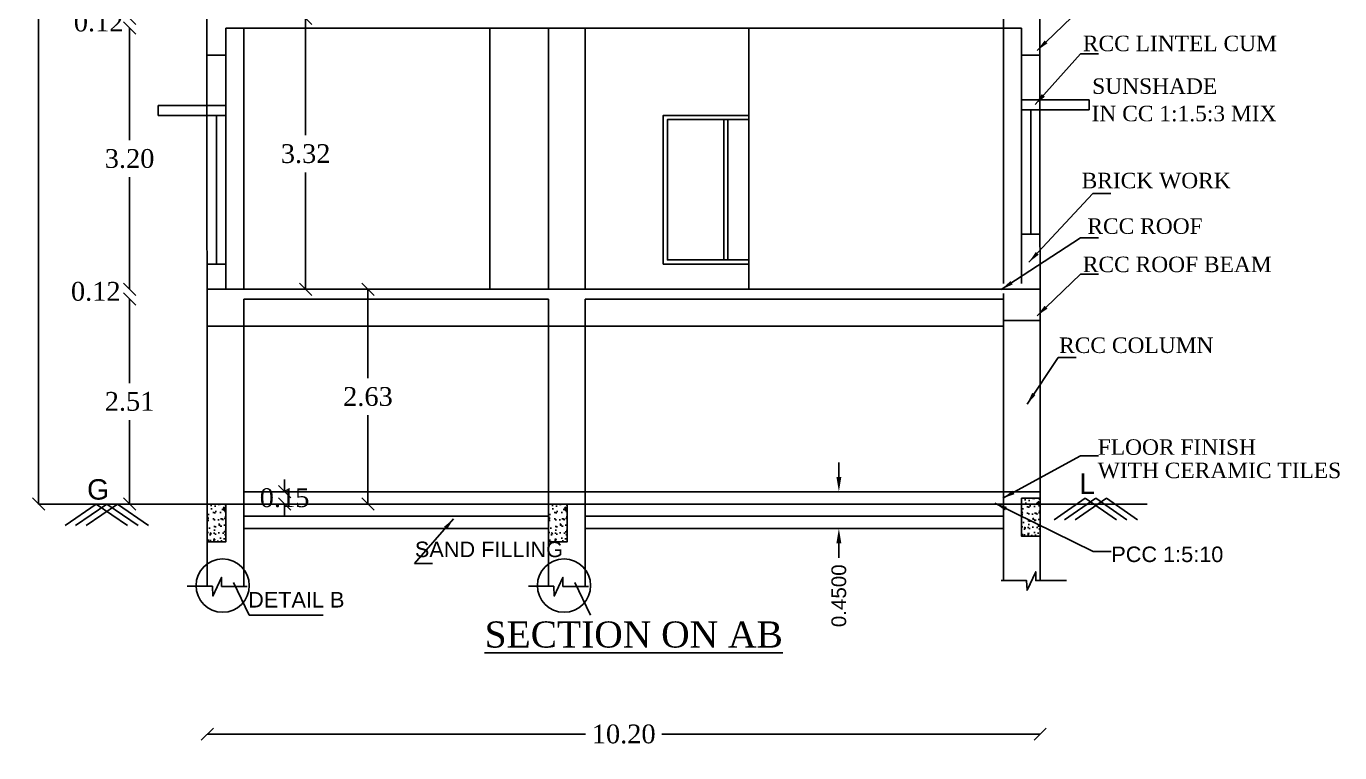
# Model space of a CAD drawing. Header units: metres. Extents: x 7889 to 8063, y -2348 to -2272.
# Drawn here: x 7905.52 to 7921.61, y -2299.15 to -2290.25 of the extents above; entities that cross this region are included whole.
import ezdxf
from ezdxf.enums import TextEntityAlignment as Align

# ---------------------------------------------------------------- set-up
doc = ezdxf.new("R2010")
doc.units = ezdxf.units.M
doc.header["$MEASUREMENT"] = 0
for name, color, linetype in [('BLK_1_FLR_0__STILT_HEIGHT', 7, 'Continuous'), ('BLK_1_FLR_1_REGULAR_ROOM_1', 117, 'Continuous'), ('BLK_1_HT_OF_BLDG', 5, 'Continuous'), ('BLK_1_PLINTH_HEIGHT', 7, 'Continuous')]:
    doc.layers.add(name, color=color, linetype=linetype)
doc.styles.add('Isa-', font='times.ttf')
doc.styles.get("Standard").update_dxf_attribs({"font": 'arial.ttf'})
doc.styles.add('STYLE2', font='times.ttf')
doc.dimstyles.new('ISO-25', dxfattribs={"dimscale": 0, "dimtxt": 0.23, "dimasz": 0.15, "dimexe": 1.25, "dimexo": 0.625, "dimgap": 0.11, "dimtad": 0, "dimtih": 1, "dimtoh": 1, "dimzin": 1, "dimdsep": 46, "dimtxsty": 'STYLE2', "dimblk": 'OBLIQUE', "dimcen": 0, "dimse1": 1, "dimse2": 1, "dimclrd": 1, "dimclrt": 3, "dimadec": 0, "dimazin": 2, "dimtfac": 1, "dimtix": 1, "dimtofl": 0, "dimtmove": 0, "dimatfit": 3, "dimfxl": 0, "dimtolj": 1, "dimarcsym": 0})
doc.dimstyles.new('STANDARD$0', dxfattribs={"dimtxt": 0.5, "dimasz": 0.1, "dimexe": 2, "dimexo": 2, "dimgap": 0, "dimtad": 0, "dimzin": 0, "dimdsep": 46, "dimtxsty": 'Standard', "dimblk": 'OBLIQUE', "dimcen": -0.0625, "dimse1": 1, "dimse2": 1, "dimclrd": 3, "dimclre": 9, "dimadec": 0, "dimazin": 0, "dimtfac": 1, "dimtix": 1, "dimtofl": 0, "dimtmove": 2, "dimatfit": 3, "dimldrblk": 'OBLIQUE', "dimfxl": 0, "dimtolj": 1, "dimtzin": 0, "dimarcsym": 0})

# ---------------------------------------------------------------- blocks, each defined once
blk = doc.blocks.new('_Oblique')
at = {"color": 0, "linetype": 'ByBlock', "lineweight": -2}
blk.add_line((-0.5, -0.5), (0.5, 0.5), dxfattribs=at)
blk = doc.blocks.new('*D195')
at = {"color": 1, "lineweight": -2}
for p, q in [((7907.739, -2298.921), (7912.373, -2298.921)), ((7917.939, -2298.921), (7913.305, -2298.921))]:
    blk.add_line(p, q, dxfattribs=at)
at = {"layer": 'Defpoints', "color": 0}
for p in [(7917.939, -2298.921), (7907.739, -2301.107), (7917.939, -2301.107)]:
    blk.add_point(p, dxfattribs=at)
at = {"color": 1, "lineweight": -2, "xscale": 0.15, "yscale": 0.15, "zscale": 0.15, "rotation": 180}
blk.add_blockref('_Oblique', (7907.739, -2298.921), dxfattribs=at)
at = {"color": 1, "lineweight": -2, "xscale": 0.15, "yscale": 0.15, "zscale": 0.15}
blk.add_blockref('_Oblique', (7917.939, -2298.921), dxfattribs=at)
at = {"color": 3, "insert": (7912.839, -2298.921), "char_height": 0.23, "attachment_point": 5, "style": 'STYLE2'}
blk.add_mtext('\\A1;10.20', dxfattribs=at)
blk = doc.blocks.new('*D78')
at = {"layer": 'BLK_1_FLR_0__STILT_HEIGHT', "color": 1, "lineweight": -2}
for p, q in [((7906.788, -2293.592), (7906.788, -2294.62)), ((7906.788, -2296.102), (7906.788, -2295.075))]:
    blk.add_line(p, q, dxfattribs=at)
at = {"layer": 'Defpoints', "color": 0}
for p in [(7906.788, -2293.592), (7909.187, -2293.592), (7909.178, -2296.102)]:
    blk.add_point(p, dxfattribs=at)
at = {"layer": 'BLK_1_FLR_0__STILT_HEIGHT', "color": 1, "lineweight": -2, "xscale": 0.15, "yscale": 0.15, "zscale": 0.15}
for p, rotation in [((7906.788, -2293.592), 90), ((7906.788, -2296.102), 270)]:
    blk.add_blockref('_Oblique', p, dxfattribs=dict(at, rotation=rotation))
at = {"layer": 'BLK_1_FLR_0__STILT_HEIGHT', "color": 3, "insert": (7906.788, -2294.847), "char_height": 0.23, "attachment_point": 5, "style": 'STYLE2'}
blk.add_mtext('\\A1;2.51', dxfattribs=at)
blk = doc.blocks.new('*D358')
at = {"color": 1, "lineweight": -2}
for p, q in [((7906.788, -2290.272), (7906.788, -2291.645)), ((7906.788, -2293.472), (7906.788, -2292.1))]:
    blk.add_line(p, q, dxfattribs=at)
at = {"layer": 'Defpoints', "color": 0}
for p in [(7906.788, -2290.272), (7907.969, -2290.272), (7908.189, -2293.472)]:
    blk.add_point(p, dxfattribs=at)
at = {"color": 1, "lineweight": -2, "xscale": 0.15, "yscale": 0.15, "zscale": 0.15}
for p, rotation in [((7906.788, -2290.272), 90), ((7906.788, -2293.472), 270)]:
    blk.add_blockref('_Oblique', p, dxfattribs=dict(at, rotation=rotation))
at = {"color": 3, "insert": (7906.788, -2291.872), "char_height": 0.23, "attachment_point": 5, "style": 'STYLE2'}
blk.add_mtext('\\A1;3.20', dxfattribs=at)
blk = doc.blocks.new('*D359')
at = {"color": 1, "lineweight": -2}
for p, q in [((7906.788, -2290.152), (7906.788, -2290.002)), ((7906.788, -2290.272), (7906.788, -2290.422))]:
    blk.add_line(p, q, dxfattribs=at)
at = {"layer": 'Defpoints', "color": 0}
for p in [(7906.788, -2290.152), (7907.969, -2290.152), (7907.969, -2290.272)]:
    blk.add_point(p, dxfattribs=at)
at = {"color": 1, "lineweight": -2, "xscale": 0.15, "yscale": 0.15, "zscale": 0.15}
for p, rotation in [((7906.788, -2290.152), 270), ((7906.788, -2290.272), 90)]:
    blk.add_blockref('_Oblique', p, dxfattribs=dict(at, rotation=rotation))
at = {"color": 3, "insert": (7906.409, -2290.2), "char_height": 0.23, "attachment_point": 5, "style": 'STYLE2'}
blk.add_mtext('\\A1;0.12', dxfattribs=at)
blk = doc.blocks.new('*D365')
at = {"layer": 'BLK_1_HT_OF_BLDG', "color": 5, "lineweight": -2}
for p, q in [((7905.674, -2280.122), (7905.674, -2288.704)), ((7905.674, -2296.102), (7905.674, -2289.975))]:
    blk.add_line(p, q, dxfattribs=at)
at = {"layer": 'Defpoints', "color": 0}
for p in [(7905.674, -2280.122), (7910.132, -2280.122), (7907.528, -2296.102)]:
    blk.add_point(p, dxfattribs=at)
at = {"layer": 'BLK_1_HT_OF_BLDG', "color": 5, "lineweight": -2, "xscale": 0.15, "yscale": 0.15, "zscale": 0.15}
for p, rotation in [((7905.674, -2280.122), 90), ((7905.674, -2296.102), 270)]:
    blk.add_blockref('_Oblique', p, dxfattribs=dict(at, rotation=rotation))
at = {"layer": 'BLK_1_HT_OF_BLDG', "color": 5, "insert": (7905.674, -2289.339), "char_height": 0.23, "attachment_point": 5, "rotation": 90, "style": 'STYLE2'}
blk.add_mtext('\\A1;15.9800', dxfattribs=at)
blk = doc.blocks.new('*D79')
at = {"color": 1, "lineweight": -2}
for p, q in [((7906.788, -2293.472), (7906.788, -2293.322)), ((7906.788, -2293.592), (7906.788, -2293.742))]:
    blk.add_line(p, q, dxfattribs=at)
at = {"layer": 'Defpoints', "color": 0}
for p in [(7906.788, -2293.472), (7908.189, -2293.472), (7908.189, -2293.592)]:
    blk.add_point(p, dxfattribs=at)
at = {"color": 1, "lineweight": -2, "xscale": 0.15, "yscale": 0.15, "zscale": 0.15}
for p, rotation in [((7906.788, -2293.472), 270), ((7906.788, -2293.592), 90)]:
    blk.add_blockref('_Oblique', p, dxfattribs=dict(at, rotation=rotation))
at = {"color": 3, "insert": (7906.374, -2293.499), "char_height": 0.23, "attachment_point": 5, "style": 'STYLE2'}
blk.add_mtext('\\A1;0.12', dxfattribs=at)
blk = doc.blocks.new('*D80')
at = {"color": 1, "lineweight": -2}
for p, q in [((7908.686, -2295.952), (7908.686, -2295.802)), ((7908.686, -2296.102), (7908.686, -2296.252))]:
    blk.add_line(p, q, dxfattribs=at)
at = {"layer": 'Defpoints', "color": 0}
for p in [(7908.686, -2295.952), (7908.686, -2296.102), (7908.686, -2296.102)]:
    blk.add_point(p, dxfattribs=at)
at = {"color": 1, "lineweight": -2, "xscale": 0.15, "yscale": 0.15, "zscale": 0.15}
for p, rotation in [((7908.686, -2295.952), 270), ((7908.686, -2296.102), 90)]:
    blk.add_blockref('_Oblique', p, dxfattribs=dict(at, rotation=rotation))
at = {"color": 3, "insert": (7908.686, -2296.027), "char_height": 0.23, "attachment_point": 5, "style": 'STYLE2'}
blk.add_mtext('\\A1;0.15', dxfattribs=at)
blk = doc.blocks.new('*D368')
at = {"layer": 'BLK_1_FLR_1_REGULAR_ROOM_1', "color": 1, "lineweight": -2}
for p, q in [((7908.944, -2290.152), (7908.944, -2291.585)), ((7908.944, -2293.472), (7908.944, -2292.04))]:
    blk.add_line(p, q, dxfattribs=at)
at = {"layer": 'Defpoints', "color": 0}
for p in [(7908.944, -2290.152), (7908.944, -2290.152), (7908.581, -2293.472)]:
    blk.add_point(p, dxfattribs=at)
at = {"layer": 'BLK_1_FLR_1_REGULAR_ROOM_1', "color": 1, "lineweight": -2, "xscale": 0.15, "yscale": 0.15, "zscale": 0.15}
for p, rotation in [((7908.944, -2290.152), 90), ((7908.944, -2293.472), 270)]:
    blk.add_blockref('_Oblique', p, dxfattribs=dict(at, rotation=rotation))
at = {"layer": 'BLK_1_FLR_1_REGULAR_ROOM_1', "color": 3, "insert": (7908.944, -2291.812), "char_height": 0.23, "attachment_point": 5, "style": 'STYLE2'}
blk.add_mtext('\\A1;3.32', dxfattribs=at)
blk = doc.blocks.new('*D156')
at = {"color": 1, "lineweight": -2}
for p, q in [((7909.707, -2293.472), (7909.707, -2294.56)), ((7909.707, -2296.102), (7909.707, -2295.015))]:
    blk.add_line(p, q, dxfattribs=at)
at = {"layer": 'Defpoints', "color": 0}
for p in [(7907.739, -2293.472), (7909.707, -2293.472), (7907.739, -2296.102)]:
    blk.add_point(p, dxfattribs=at)
at = {"color": 1, "lineweight": -2, "xscale": 0.15, "yscale": 0.15, "zscale": 0.15}
for p, rotation in [((7909.707, -2293.472), 90), ((7909.707, -2296.102), 270)]:
    blk.add_blockref('_Oblique', p, dxfattribs=dict(at, rotation=rotation))
at = {"color": 3, "insert": (7909.707, -2294.787), "char_height": 0.23, "attachment_point": 5, "style": 'STYLE2'}
blk.add_mtext('\\A1;2.63', dxfattribs=at)
blk = doc.blocks.new('*D157')
at = {"layer": 'BLK_1_PLINTH_HEIGHT', "color": 0, "lineweight": -2}
for p, q in [((7915.474, -2295.772), (7915.474, -2295.592)), ((7915.474, -2295.952), (7915.654, -2295.952)), ((7915.474, -2296.402), (7915.654, -2296.402)), ((7915.474, -2296.582), (7915.474, -2296.762))]:
    blk.add_line(p, q, dxfattribs=at)
at = {"layer": 'BLK_1_PLINTH_HEIGHT', "color": 0}
for points in [[(7915.444, -2295.772), (7915.504, -2295.772), (7915.474, -2295.952)], [(7915.444, -2296.582), (7915.504, -2296.582), (7915.474, -2296.402)]]:
    blk.add_solid(points, dxfattribs=at)
at = {"layer": 'Defpoints', "color": 0}
for p in [(7915.474, -2295.952), (7915.474, -2296.402), (7915.474, -2296.402)]:
    blk.add_point(p, dxfattribs=at)
at = {"layer": 'BLK_1_PLINTH_HEIGHT', "color": 0, "insert": (7915.474, -2297.226), "char_height": 0.18, "attachment_point": 5, "rotation": 90}
blk.add_mtext('\\A1;0.4500', dxfattribs=at)

msp = doc.modelspace()

# ---------------------------------------------------------------- hatches: boundary and pattern name
h = msp.add_hatch()
h.set_pattern_fill('AR-CONC', scale=0.025, style=0)
h.set_pattern_definition([(50, (415.4194, -1012.83208), (0.1793150457, -0.0156880337), [0.01875, -0.20625]), (355, (415.4194, -1012.83208), (-0.0346878334, 0.1880480334), [0.015, -0.165]), (100.4514, (415.43435, -1012.83339), (0.1446273454, 0.1723598855), [0.0159350475, -0.175285528]), (46.1842, (415.4194, -1012.78208), (0.266810262, -0.0413797536), [0.028125, -0.309375]), (96.6356, (415.44164, -1012.78553), (0.233665676, 0.243529468), [0.023902572, -0.26292825]), (351.1842, (415.4194, -1012.78208), (0.233665486, 0.24352965), [0.0225, -0.2475]), (21, (415.4444, -1012.79458), (0.149226763, -0.1006547227), [0.01875, -0.20625]), (326, (415.4444, -1012.79458), (0.060828833, 0.1812875113), [0.015, -0.165]), (71.4514, (415.45684, -1012.80297), (0.210055657, 0.080632624), [0.0159350475, -0.175285528]), (37.5, (415.4194, -1012.83208), (0.00303996383, 0.08322346346), [0, -0.163, 0, -0.1675, 0, -0.165625]), (7.5, (415.4194, -1012.83208), (0.0657673844, 0.098602928), [0, -0.0955, 0, -0.15925, 0, -0.063125]), (327.5, (415.36365, -1012.83208), (0.13345560904, -0.00563871793), [0, -0.0625, 0, -0.195, 0, -0.25875]), (317.5, (415.33865, -1012.83208), (0.1457965423, 0.0250262456), [0, -0.08125, 0, -0.1295, 0, -0.18375])])
h.paths.add_polyline_path([(7917.70862, -2296.03221), (7917.93861, -2296.03221), (7917.93861, -2296.49511), (7917.70862, -2296.49511)])
h = msp.add_hatch()
h.set_pattern_fill('AR-CONC', scale=0.025, style=0)
h.set_pattern_definition([(50, (405.4494, -1012.90208), (0.1793150457, -0.0156880337), [0.01875, -0.20625]), (355, (405.4494, -1012.90208), (-0.0346878334, 0.1880480334), [0.015, -0.165]), (100.4514, (405.46434, -1012.90339), (0.1446273454, 0.1723598855), [0.0159350475, -0.175285528]), (46.1842, (405.4494, -1012.85208), (0.266810262, -0.0413797536), [0.028125, -0.309375]), (96.6356, (405.47164, -1012.85553), (0.233665676, 0.243529468), [0.023902572, -0.26292825]), (351.1842, (405.4494, -1012.85208), (0.233665486, 0.24352965), [0.0225, -0.2475]), (21, (405.4744, -1012.86458), (0.149226763, -0.1006547227), [0.01875, -0.20625]), (326, (405.4744, -1012.86458), (0.060828833, 0.1812875113), [0.015, -0.165]), (71.4514, (405.48684, -1012.87297), (0.210055657, 0.080632624), [0.0159350475, -0.175285528]), (37.5, (405.4494, -1012.90208), (0.00303996383, 0.08322346346), [0, -0.163, 0, -0.1675, 0, -0.165625]), (7.5, (405.4494, -1012.90208), (0.0657673844, 0.098602928), [0, -0.0955, 0, -0.15925, 0, -0.063125]), (327.5, (405.39365, -1012.90208), (0.13345560904, -0.00563871793), [0, -0.0625, 0, -0.195, 0, -0.25875]), (317.5, (405.36865, -1012.90208), (0.1457965423, 0.0250262456), [0, -0.08125, 0, -0.1295, 0, -0.18375])])
h.paths.add_polyline_path([(7907.73861, -2296.10221), (7907.96861, -2296.10221), (7907.96861, -2296.56511), (7907.73861, -2296.56511)])
h = msp.add_hatch()
h.set_pattern_fill('AR-CONC', scale=0.025, style=0)
h.set_pattern_definition([(50, (409.6294, -1012.90208), (0.1793150457, -0.0156880337), [0.01875, -0.20625]), (355, (409.6294, -1012.90208), (-0.0346878334, 0.1880480334), [0.015, -0.165]), (100.4514, (409.64434, -1012.90339), (0.1446273454, 0.1723598855), [0.0159350475, -0.175285528]), (46.1842, (409.6294, -1012.85208), (0.266810262, -0.0413797536), [0.028125, -0.309375]), (96.6356, (409.65163, -1012.85553), (0.233665676, 0.243529468), [0.023902572, -0.26292825]), (351.1842, (409.6294, -1012.85208), (0.233665486, 0.24352965), [0.0225, -0.2475]), (21, (409.6544, -1012.86458), (0.149226763, -0.1006547227), [0.01875, -0.20625]), (326, (409.6544, -1012.86458), (0.060828833, 0.1812875113), [0.015, -0.165]), (71.4514, (409.66684, -1012.87297), (0.210055657, 0.080632624), [0.0159350475, -0.175285528]), (37.5, (409.6294, -1012.90208), (0.00303996383, 0.08322346346), [0, -0.163, 0, -0.1675, 0, -0.165625]), (7.5, (409.6294, -1012.90208), (0.0657673844, 0.098602928), [0, -0.0955, 0, -0.15925, 0, -0.063125]), (327.5, (409.57365, -1012.90208), (0.13345560904, -0.00563871793), [0, -0.0625, 0, -0.195, 0, -0.25875]), (317.5, (409.54865, -1012.90208), (0.1457965423, 0.0250262456), [0, -0.08125, 0, -0.1295, 0, -0.18375])])
h.paths.add_polyline_path([(7911.91861, -2296.10221), (7912.14861, -2296.10221), (7912.14861, -2296.56511), (7911.91861, -2296.56511)])

# ---------------------------------------------------------------- linework, layer by layer
at = {"color": 7}
for p, q in [((7907.73861, -2296.10221), (7907.72936, -2278.92221)), ((7917.93861, -2296.03221), (7917.92936, -2278.92221)), ((7907.96861, -2293.47221), (7907.96861, -2290.27221)), ((7907.96861, -2290.27221), (7912.34787, -2290.27221)), ((7907.96861, -2290.27221), (7917.70861, -2290.27221)), ((7914.80787, -2290.27221), (7917.70861, -2290.27221)), ((7914.80787, -2290.27221), (7915.04787, -2290.27221)), ((7917.70861, -2293.40221), (7917.70861, -2290.27221)), ((7907.73861, -2290.60471), (7907.96861, -2290.60471)), ((7917.70861, -2290.60471), (7917.93861, -2290.60471)), ((7917.70861, -2291.15221), (7917.93861, -2291.15221)), ((7907.73861, -2291.22221), (7907.96861, -2291.22221)), ((7907.73861, -2291.34221), (7907.96861, -2291.34221)), ((7917.70861, -2291.27221), (7917.93861, -2291.27221)), ((7917.70861, -2292.79709), (7917.93861, -2292.79709)), ((7907.73861, -2293.16221), (7907.96861, -2293.16221)), ((7907.73861, -2293.16221), (7907.96861, -2293.16221)), ((7907.73861, -2293.47221), (7917.93861, -2293.47221)), ((7908.18862, -2296.10221), (7908.18862, -2293.59221)), ((7908.18862, -2293.59221), (7910.41861, -2293.59221)), ((7908.18862, -2293.59221), (7911.91861, -2293.59221)), ((7910.41861, -2293.59221), (7909.71361, -2293.59221)), ((7912.36861, -2293.59221), (7917.48862, -2293.59221)), ((7912.36861, -2296.10221), (7912.36861, -2293.59221)), ((7917.48862, -2296.03221), (7917.48862, -2293.52221)), ((7907.73861, -2293.92221), (7908.18862, -2293.92221)), ((7911.91861, -2293.92221), (7912.36861, -2293.92221)), ((7917.48862, -2293.85221), (7917.93861, -2293.85221)), ((7908.18862, -2295.95221), (7917.93861, -2295.95221)), ((7917.93861, -2296.03221), (7917.93861, -2297.04097)), ((7905.67384, -2296.10221), (7912.14861, -2296.10221)), ((7907.73861, -2296.10221), (7912.14861, -2296.10221)), ((7907.73861, -2296.10221), (7907.73861, -2297.109)), ((7908.18862, -2296.10221), (7919.24792, -2296.10221)), ((7908.18862, -2296.10221), (7917.93861, -2296.10221)), ((7911.91861, -2296.10221), (7911.91861, -2297.109)), ((7908.18862, -2296.25221), (7911.91861, -2296.25221)), ((7912.36861, -2296.25221), (7917.48862, -2296.25221)), ((7908.18862, -2296.40221), (7910.42361, -2296.40221)), ((7908.18862, -2296.40221), (7911.91861, -2296.40221)), ((7908.18862, -2296.40221), (7911.91861, -2296.40221)), ((7912.36861, -2296.40221), (7917.48862, -2296.40221))]:
    msp.add_line(p, q, dxfattribs=at)
at = {"color": 90}
for p, q in [((7917.48861, -2290.15221), (7917.48861, -2293.40221)), ((7908.18861, -2293.47221), (7908.18861, -2290.27221)), ((7911.19861, -2293.47221), (7911.19861, -2290.27221)), ((7911.91861, -2290.27221), (7911.91861, -2293.47221)), ((7912.36861, -2293.47221), (7912.36861, -2290.27221)), ((7912.36861, -2293.47221), (7912.36861, -2290.27221)), ((7914.36943, -2293.47221), (7914.36943, -2290.27221)), ((7914.36943, -2293.47221), (7914.36943, -2290.27221)), ((7914.06472, -2293.11221), (7914.06472, -2291.39221)), ((7914.11472, -2293.11221), (7914.11472, -2291.39221))]:
    msp.add_line(p, q, dxfattribs=at)
at = {"color": 23}
for p, q in [((7917.93233, -2291.15221), (7918.53861, -2291.15221)), ((7918.53861, -2291.27221), (7918.53861, -2291.15221)), ((7907.13861, -2291.34221), (7907.13861, -2291.22221)), ((7907.7449, -2291.22221), (7907.13861, -2291.22221)), ((7907.13861, -2291.34221), (7907.13861, -2291.22221)), ((7907.7449, -2291.22221), (7907.13861, -2291.22221)), ((7907.73861, -2291.34221), (7907.13861, -2291.34221)), ((7907.73861, -2291.34221), (7907.13861, -2291.34221)), ((7917.93861, -2291.27221), (7918.53861, -2291.27221))]:
    msp.add_line(p, q, dxfattribs=at)
at = {"color": 230}
for p, q in [((7907.85361, -2293.16221), (7907.85361, -2291.34221)), ((7907.85361, -2293.16221), (7907.85361, -2291.34221)), ((7908.18862, -2293.92221), (7917.48862, -2293.92221))]:
    msp.add_line(p, q, dxfattribs=at)
at = {"color": 3}
for p, q in [((7917.82361, -2292.79709), (7917.82361, -2291.27221)), ((7907.73861, -2297.109), (7907.73861, -2293.47221)), ((7907.73861, -2297.109), (7907.73861, -2293.47221)), ((7908.18862, -2297.11097), (7908.18862, -2293.59221)), ((7911.91861, -2297.109), (7911.91861, -2293.59221)), ((7911.91861, -2297.109), (7911.91861, -2293.59221)), ((7912.36861, -2297.11097), (7912.36861, -2293.59221)), ((7917.48862, -2293.52221), (7917.48862, -2297.039)), ((7912.36861, -2296.10221), (7912.36861, -2293.92221))]:
    msp.add_line(p, q, dxfattribs=at)
at = {"color": 3, "lineweight": 25}
for p, q in [((7918.49023, -2296.03221), (7918.10835, -2296.29631)), ((7918.62003, -2296.03221), (7918.23816, -2296.29631)), ((7918.74985, -2296.03221), (7918.36798, -2296.29631)), ((7918.49021, -2296.03221), (7918.87209, -2296.29631)), ((7918.62003, -2296.03221), (7919.00191, -2296.29631)), ((7918.74985, -2296.03221), (7919.13173, -2296.29631)), ((7906.37973, -2296.10221), (7905.99785, -2296.36631)), ((7906.50953, -2296.10221), (7906.12766, -2296.36631)), ((7906.63935, -2296.10221), (7906.25748, -2296.36631)), ((7906.37971, -2296.10221), (7906.76159, -2296.36631)), ((7906.50953, -2296.10221), (7906.89141, -2296.36631)), ((7906.63935, -2296.10221), (7907.02123, -2296.36631))]:
    msp.add_line(p, q, dxfattribs=at)
at = {"color": 4}
for p, q in [((7908.25239, -2297.46215), (7908.0598, -2297.06477)), ((7912.43238, -2297.46215), (7912.2398, -2297.06477))]:
    msp.add_line(p, q, dxfattribs=at)
at = {"color": 0, "lineweight": 25}
msp.add_line((7908.25239, -2297.46215), (7909.15906, -2297.46215), dxfattribs=at)
at = {"color": 90}
for points in [[(7914.36943, -2293.16221), (7913.32336, -2293.16221), (7913.32336, -2291.34221), (7914.36943, -2291.34221)], [(7914.36943, -2293.11221), (7913.37336, -2293.11221), (7913.37336, -2291.39221), (7914.36943, -2291.39221)]]:
    msp.add_lwpolyline(points, dxfattribs=at)
at = {"color": 7, "lineweight": 25}
msp.add_lwpolyline([(7917.70862, -2296.03221), (7917.93861, -2296.03221), (7917.93861, -2296.49511), (7917.70862, -2296.49511)], close=True, dxfattribs=at)
msp.add_lwpolyline([(7917.70862, -2296.03221), (7917.93861, -2296.03221), (7917.93861, -2296.49511), (7917.70862, -2296.49511)], close=True, dxfattribs=at)
at = {"color": 7}
for points in [[(7907.73861, -2296.10221), (7907.96861, -2296.10221), (7907.96861, -2296.56511), (7907.73861, -2296.56511)], [(7907.73861, -2296.10221), (7907.96861, -2296.10221), (7907.96861, -2296.56511), (7907.73861, -2296.56511)], [(7911.91861, -2296.10221), (7912.14861, -2296.10221), (7912.14861, -2296.56511), (7911.91861, -2296.56511)], [(7911.91861, -2296.10221), (7912.14861, -2296.10221), (7912.14861, -2296.56511), (7911.91861, -2296.56511)]]:
    msp.add_lwpolyline(points, close=True, dxfattribs=at)
for points in [[(7907.49181, -2297.109), (7907.80283, -2297.109), (7907.80814, -2297.22942), (7907.91459, -2297.00145), (7907.91459, -2297.11097), (7908.22625, -2297.11097)], [(7911.67181, -2297.109), (7911.98283, -2297.109), (7911.98814, -2297.22942), (7912.09459, -2297.00145), (7912.09459, -2297.11097), (7912.40625, -2297.11097)], [(7917.46181, -2297.039), (7917.77283, -2297.039), (7917.77815, -2297.15942), (7917.88459, -2296.93145), (7917.88459, -2297.04097), (7918.25934, -2297.04097)]]:
    msp.add_lwpolyline(points, dxfattribs=at)
for centre in [(7907.92792, -2297.10167), (7912.10791, -2297.10167)]:
    msp.add_circle(centre, 0.32625, dxfattribs=at)

# ---------------------------------------------------------------- texts
at = {"color": 4, "lineweight": 25, "style": 'Isa-'}
for s, p in [('RCC LINTEL CUM', (7918.46211, -2290.55496)), ('SUNSHADE', (7918.57608, -2291.07809)), (' IN CC 1:1.5:3 MIX', (7918.49707, -2291.41332)), ('BRICK WORK', (7918.44684, -2292.2346)), ('RCC ROOF ', (7918.51731, -2292.79271)), ('RCC ROOF BEAM ', (7918.46155, -2293.2618)), ('RCC COLUMN', (7918.17119, -2294.2519)), ('FLOOR FINISH', (7918.64401, -2295.49942)), ('WITH CERAMIC TILES', (7918.64401, -2295.78536))]:
    msp.add_text(s, height=0.19, dxfattribs=at).set_placement(p)
at = {"color": 2, "lineweight": 25}
for s, p in [('G', (7906.4032, -2296.04791)), ('L', (7918.5137, -2295.97791))]:
    msp.add_text(s, height=0.25, dxfattribs=at).set_placement(p, align=Align.CENTER)
at = {"color": 4, "lineweight": 25}
for s, p in [('SAND FILLING', (7910.28199, -2296.75271)), ('PCC 1:5:10', (7918.80972, -2296.81319)), ('DETAIL B', (7908.23962, -2297.36984))]:
    msp.add_text(s, height=0.19, dxfattribs=at).set_placement(p)
at = {"color": 2, "lineweight": 25, "style": 'Isa-'}
msp.add_text('%%USECTION ON AB', height=0.32, dxfattribs=at).set_placement((7911.13592, -2297.86024))

# ---------------------------------------------------------------- dimensions: what is measured, and where the dimension line sits
at = {"color": 3}
dim = msp.add_linear_dim(base=(7906.78797, -2290.15221), p1=(7907.96861, -2290.27221), p2=(7907.96861, -2290.15221), angle=90, dimstyle='ISO-25', override={"dimscale": 1, "dimtmove": 2}, dxfattribs=at)
dim.commit()
dim.dimension.update_dxf_attribs({"geometry": '*D359', "text_midpoint": (7906.4087, -2290.1997), "dimtype": 160})
at = {"color": 82}
dim = msp.add_linear_dim(base=(7906.78797, -2290.27221), p1=(7908.18861, -2293.47221), p2=(7907.96861, -2290.27221), angle=90, dimstyle='ISO-25', override={"dimscale": 1, "dimtmove": 2}, dxfattribs=at)
dim.commit()
dim.dimension.update_dxf_attribs({"geometry": '*D358', "text_midpoint": (7906.78797, -2291.87221)})
dim = msp.add_linear_dim(base=(7906.78797, -2293.47221), p1=(7908.18862, -2293.59221), p2=(7908.18861, -2293.47221), angle=90, dimstyle='ISO-25', override={"dimscale": 1, "dimtmove": 2}, dxfattribs=at)
dim.commit()
dim.dimension.update_dxf_attribs({"geometry": '*D79', "text_midpoint": (7906.374, -2293.49924), "dimtype": 160})
at = {"color": 4}
for base, p1, p2, picture, middle in [((7909.70677, -2293.47221), (7907.73861, -2296.10221), (7907.73861, -2293.47221), '*D156', (7909.70677, -2294.78721)), ((7908.68551, -2296.10221), (7908.68551, -2295.95221), (7908.68551, -2296.10221), '*D80', (7908.68551, -2296.02721))]:
    dim = msp.add_linear_dim(base=base, p1=p1, p2=p2, angle=90, dimstyle='ISO-25', override={"dimscale": 1, "dimfxl": 75, "dimarcsym": 2}, dxfattribs=at)
    dim.commit()
    dim.dimension.update_dxf_attribs({"geometry": picture, "text_midpoint": middle})
at = {"color": 90}
dim = msp.add_linear_dim(base=(7917.93861, -2298.92101), p1=(7907.73861, -2301.10693), p2=(7917.93861, -2301.10693), dimstyle='ISO-25', override={"dimscale": 1, "dimfxl": 75, "dimarcsym": 2}, dxfattribs=at)
dim.commit()
dim.dimension.update_dxf_attribs({"geometry": '*D195', "text_midpoint": (7912.83861, -2298.92101)})
at = {"layer": 'BLK_1_FLR_0__STILT_HEIGHT', "color": 200}
dim = msp.add_linear_dim(base=(7906.78797, -2293.59221), p1=(7909.1779, -2296.10221), p2=(7909.18672, -2293.59221), angle=90, dimstyle='ISO-25', override={"dimscale": 1, "dimtmove": 2}, dxfattribs=at)
dim.commit()
dim.dimension.update_dxf_attribs({"geometry": '*D78', "text_midpoint": (7906.78797, -2294.84721)})
at = {"layer": 'BLK_1_FLR_1_REGULAR_ROOM_1', "color": 2}
dim = msp.add_linear_dim(base=(7908.94425, -2290.15221), p1=(7908.58059, -2293.47221), p2=(7908.94425, -2290.15221), angle=90, dimstyle='ISO-25', override={"dimscale": 1, "dimfxl": 75, "dimarcsym": 2}, dxfattribs=at)
dim.commit()
dim.dimension.update_dxf_attribs({"geometry": '*D368', "text_midpoint": (7908.94425, -2291.81221)})
at = {"layer": 'BLK_1_HT_OF_BLDG', "color": 5}
dim = msp.add_linear_dim(base=(7905.67384, -2280.12221), p1=(7907.52752, -2296.10221), p2=(7910.13192, -2280.12221), angle=90, dimstyle='ISO-25', override={"dimscale": 1, "dimdec": 4, "dimclrd": 5, "dimclrt": 5}, dxfattribs=at)
dim.commit()
dim.dimension.update_dxf_attribs({"geometry": '*D365', "text_midpoint": (7905.67384, -2289.33949), "dimtype": 160, "text_rotation": 90})
at = {"layer": 'BLK_1_PLINTH_HEIGHT', "color": 7}
dim = msp.add_linear_dim(base=(7915.47371, -2296.40221), p1=(7915.47371, -2295.95221), p2=(7915.47371, -2296.40221), angle=90, dimstyle='STANDARD$0', override={"dimtxt": 0.18, "dimasz": 0.18, "dimexe": 0.18, "dimexo": 0.18, "dimgap": 0.09, "dimdec": 4, "dimcen": 0.09, "dimse1": 0, "dimse2": 0, "dimclrd": 0, "dimclre": 0, "dimtdec": 4, "dimtix": 0, "dimtmove": 0, "dimfxl": 0.18, "dimfxlon": 1, "dimarcsym": 2}, dxfattribs=at)
dim.commit()
dim.dimension.update_dxf_attribs({"geometry": '*D157', "text_midpoint": (7915.47371, -2297.22553)})

# ---------------------------------------------------------------- leaders
at = {"color": 1}
for points in [[(7917.90239, -2290.54522), (7918.43308, -2290.03603), (7918.65244, -2290.03603)], [(7917.80078, -2293.14092), (7918.58576, -2292.29749), (7918.80513, -2292.29749)], [(7917.46276, -2293.47373), (7918.43308, -2292.84344), (7918.65244, -2292.84344)], [(7917.90239, -2293.79522), (7918.43308, -2293.28603), (7918.65244, -2293.28603)], [(7917.47998, -2296.03221), (7918.43308, -2295.5099), (7918.65244, -2295.5099)], [(7917.38528, -2296.09325), (7918.58975, -2296.68544), (7918.80912, -2296.68544)], [(7910.75471, -2296.28522), (7910.27621, -2296.82922), (7910.49558, -2296.82922)]]:
    msp.add_leader(points, dimstyle='ISO-25', override={"dimscale": 1}, dxfattribs=at)
for points in [[(7917.87789, -2291.20826), (7918.43308, -2290.58917), (7918.65244, -2290.58917)], [(7917.77806, -2294.87849), (7918.16035, -2294.30691), (7918.37971, -2294.30691)]]:
    msp.add_leader(points, dimstyle='ISO-25', override={"dimscale": 1})

doc.saveas('drawing.dxf')
